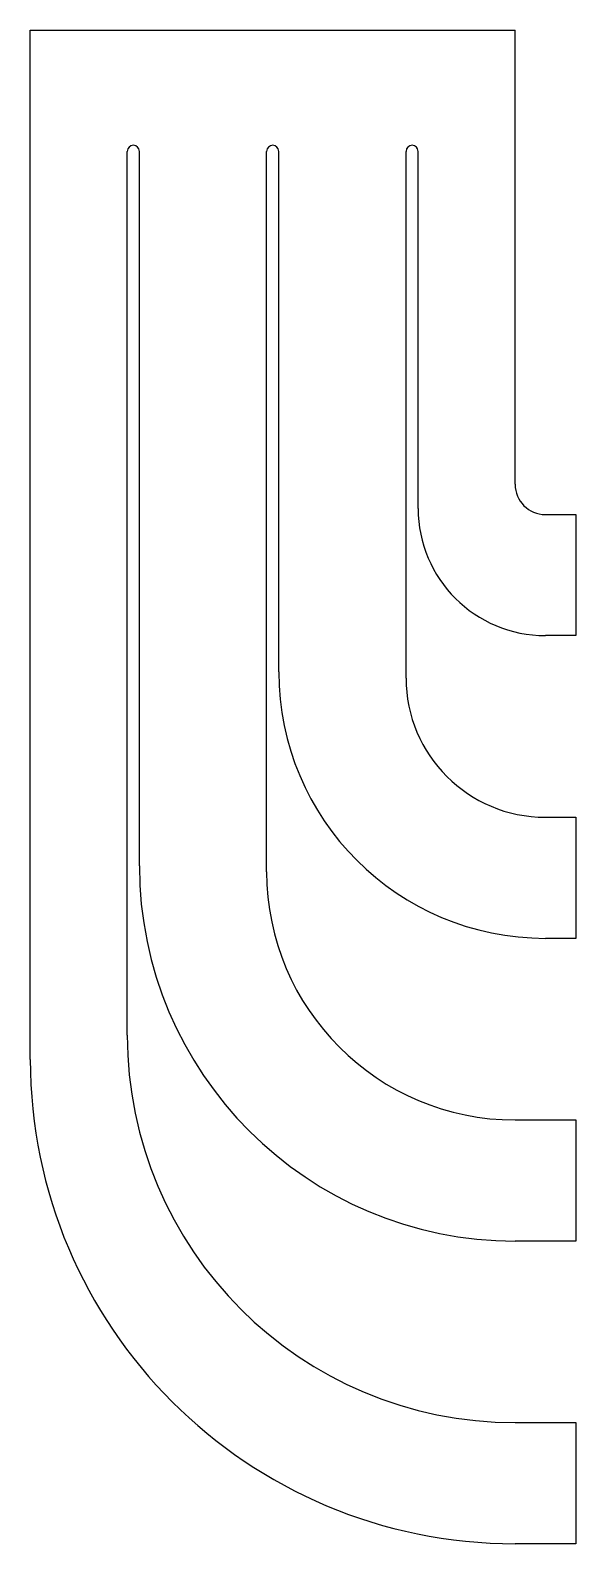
# Model space of a CAD drawing. Extents: x 144 to 153, y 92.5 to 117.5.
import ezdxf

# ---------------------------------------------------------------- set-up
doc = ezdxf.new("R2010")
doc.units = 0
doc.layers.add('View', color=7, linetype='CONTINUOUS')

msp = doc.modelspace()

# ---------------------------------------------------------------- linework, layer by layer
at = {"layer": 'View'}
for p, q in [((144, 100.5), (144, 117.5)), ((144, 117.5), (152, 117.5)), ((152, 110), (152, 117.5)), ((145.6, 100.9), (145.6, 115.5)), ((145.8, 103.7), (145.8, 115.5)), ((147.9, 103.6), (147.9, 115.5)), ((148.1, 106.9), (148.1, 115.5)), ((150.2, 106.8), (150.2, 115.5)), ((150.4, 109.6), (150.4, 115.5)), ((152.5, 109.5), (153, 109.5)), ((153, 109.5), (153, 107.5)), ((153, 107.5), (152.5, 107.5)), ((152.5, 104.5), (153, 104.5)), ((153, 104.5), (153, 102.5)), ((153, 102.5), (152.5, 102.5)), ((152, 99.5), (153, 99.5)), ((153, 99.5), (153, 97.5)), ((153, 97.5), (152, 97.5)), ((152, 94.5), (153, 94.5)), ((153, 94.5), (153, 92.5)), ((153, 92.5), (152, 92.5))]:
    msp.add_line(p, q, dxfattribs=at)
for centre, radius, start, end in [((145.7, 115.5), 0.1, 0, 180), ((148, 115.5), 0.1, 0, 180), ((150.3, 115.5), 0.1, 0, 180), ((152.5, 110), 0.5, 180, -90), ((152.5, 109.6), 2.1, 180, -90), ((152.5, 106.9), 4.4, 180, -90), ((152.5, 106.8), 2.3, 180, -90), ((152, 103.7), 6.2, 180, -90), ((152, 103.6), 4.1, 180, -90), ((152, 100.9), 6.4, 180, -90), ((152, 100.5), 8, 180, -90)]:
    msp.add_arc(centre, radius, start, end, dxfattribs=at)

doc.saveas('drawing.dxf')
